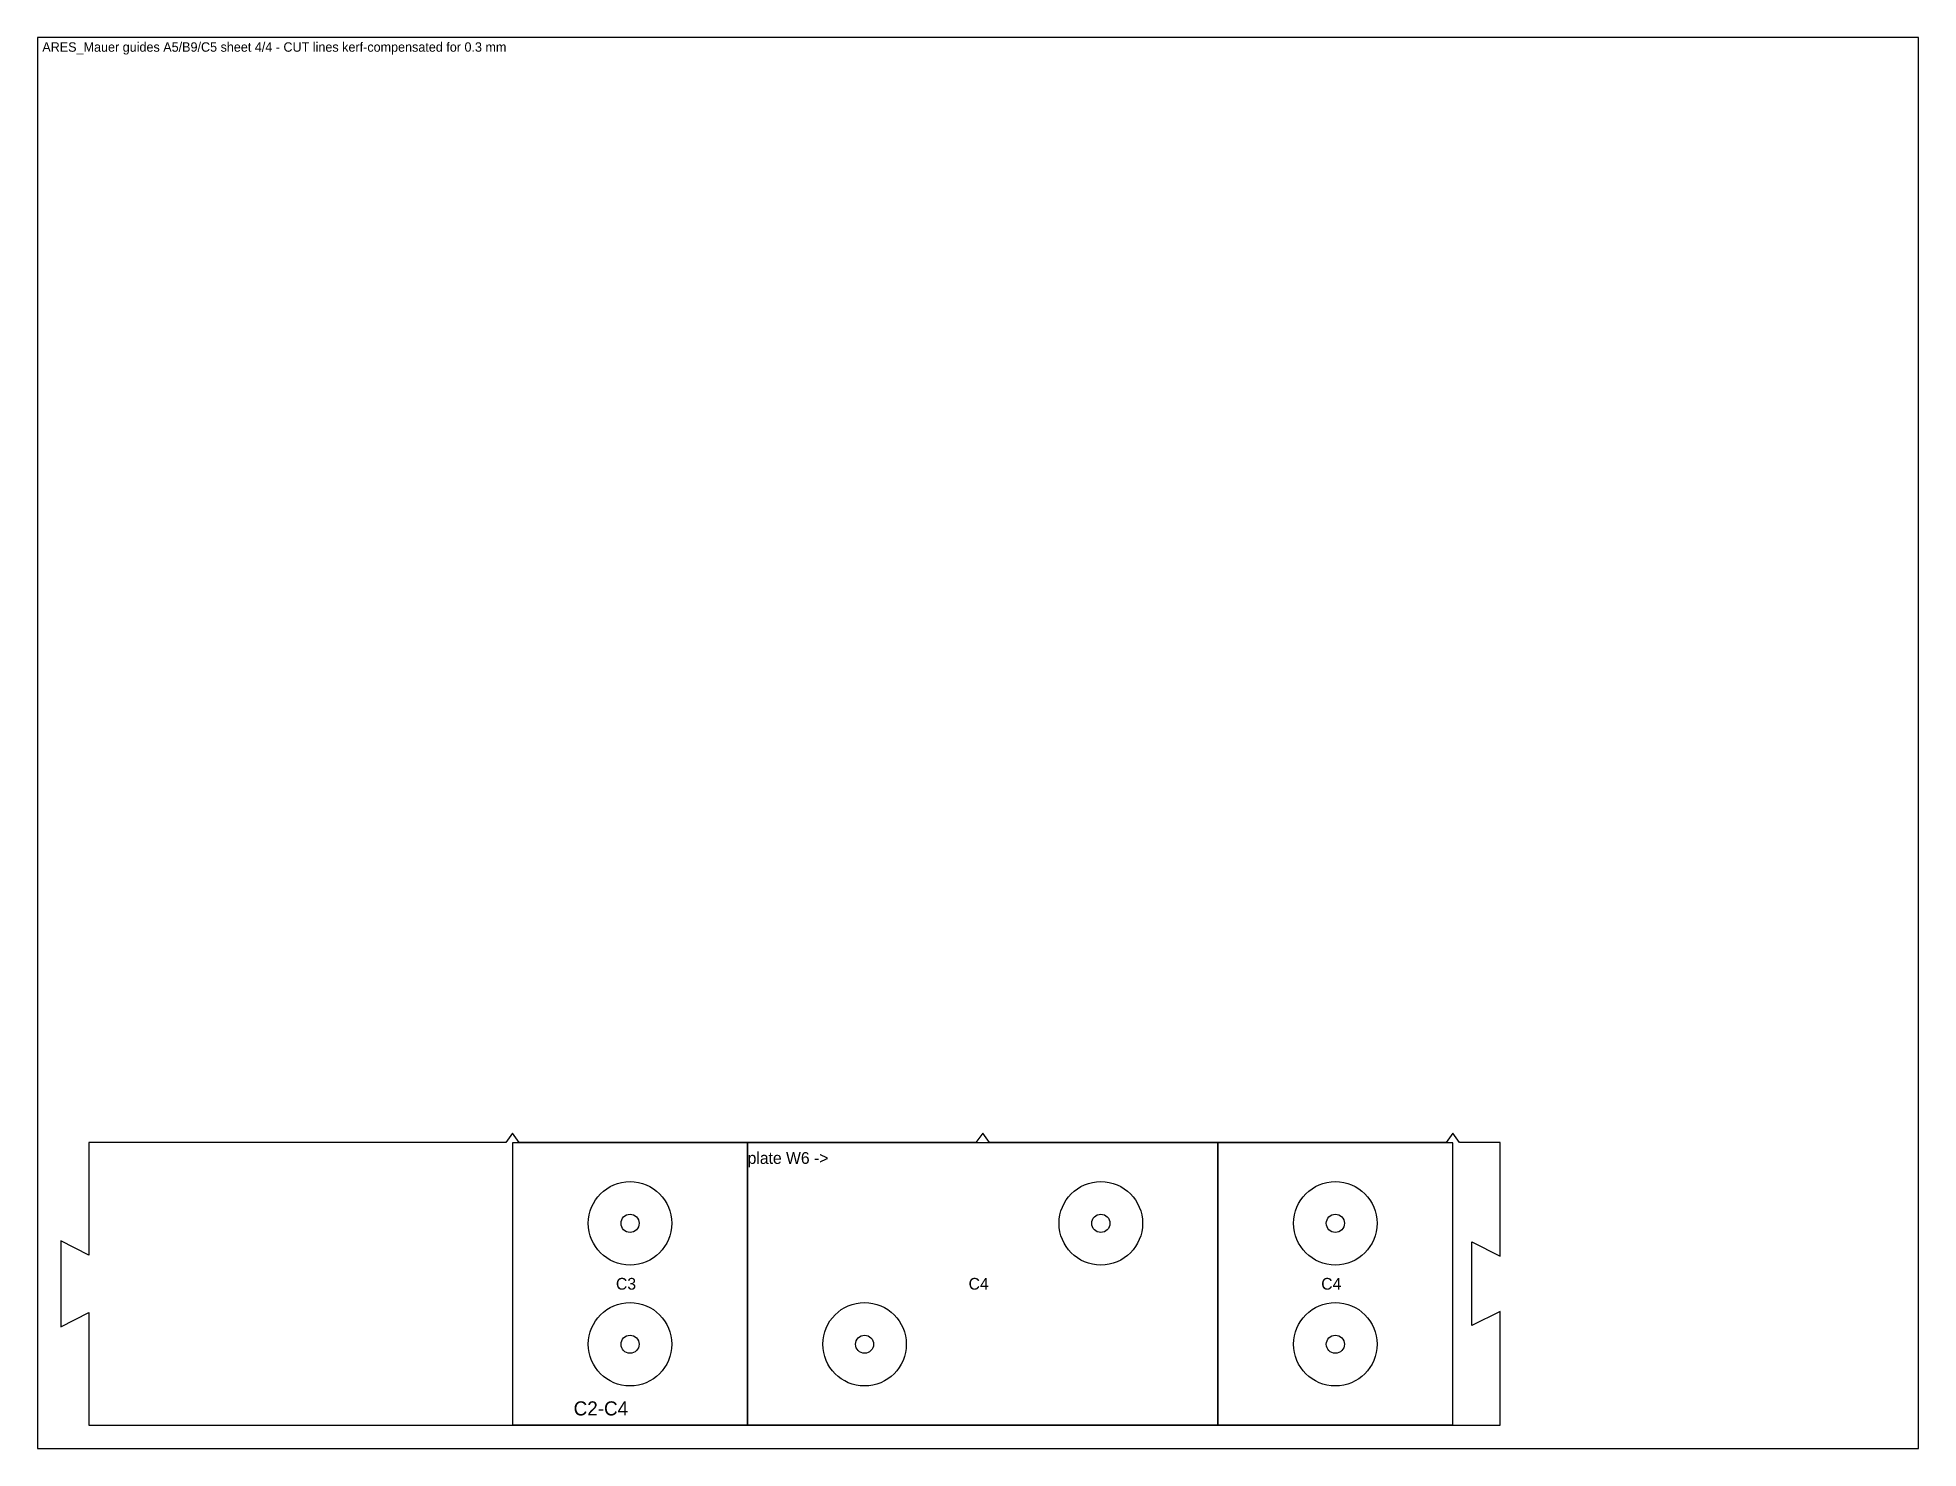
# Model space of a CAD drawing. Extents: x 0 to 800, y 0 to 600.
import ezdxf

# ---------------------------------------------------------------- set-up
doc = ezdxf.new("R2010")
doc.units = 0
for name, color, linetype in [('CUT', 1, 'CONTINUOUS'), ('ENGRAVE', 5, 'CONTINUOUS'), ('SHEET', 3, 'CONTINUOUS')]:
    doc.layers.add(name, color=color, linetype=linetype)

msp = doc.modelspace()

# ---------------------------------------------------------------- linework, layer by layer
at = {"layer": 'CUT', "color": 1}
for p, q in [((199.1242, 130.15), (21.85, 130.15)), ((21.85, 130.15), (21.85, 82.2427)), ((202, 134.0529), (199.1242, 130.15)), ((204.8758, 130.15), (202, 134.0529)), ((399.1242, 130.15), (204.8758, 130.15)), ((402, 134.0529), (399.1242, 130.15)), ((404.8758, 130.15), (402, 134.0529)), ((599.1242, 130.15), (404.8758, 130.15)), ((602, 134.0529), (599.1242, 130.15)), ((604.8758, 130.15), (602, 134.0529)), ((622.15, 130.15), (604.8758, 130.15)), ((622.15, 81.8077), (622.15, 130.15)), ((21.85, 82.2427), (9.85, 88.2427)), ((9.85, 88.2427), (9.85, 51.7573)), ((610.1, 52.1923), (610.1, 87.8077)), ((610.1, 87.8077), (622.15, 81.8077)), ((9.85, 51.7573), (21.85, 57.7573)), ((21.85, 57.7573), (21.85, 9.85)), ((622.15, 58.1923), (610.1, 52.1923)), ((622.15, 9.85), (622.15, 58.1923)), ((21.85, 9.85), (622.15, 9.85))]:
    msp.add_line(p, q, dxfattribs=at)
for centre in [(252, 95.714), (452.25, 95.714), (552, 95.714), (252, 44.286), (351.75, 44.286), (552, 44.286)]:
    msp.add_circle(centre, 3.85, dxfattribs=at)
at = {"layer": 'ENGRAVE', "color": 5}
for p, q in [((302, 130), (202, 130)), ((202, 130), (202, 10)), ((302, 10), (302, 130)), ((502, 130), (302, 130)), ((302, 130), (302, 10)), ((502, 10), (502, 130)), ((602, 130), (502, 130)), ((502, 130), (502, 10)), ((602, 10), (602, 130)), ((202, 10), (302, 10)), ((302, 10), (502, 10)), ((502, 10), (602, 10))]:
    msp.add_line(p, q, dxfattribs=at)
for centre in [(252, 95.714), (452.25, 95.714), (552, 95.714), (252, 44.286), (351.75, 44.286), (552, 44.286)]:
    msp.add_circle(centre, 17.75, dxfattribs=at)
at = {"layer": 'SHEET', "color": 3}
for p, q in [((800, 600), (0, 600)), ((0, 600), (0, 0)), ((800, 0), (800, 600)), ((0, 0), (800, 0))]:
    msp.add_line(p, q, dxfattribs=at)

# ---------------------------------------------------------------- texts
at = {"layer": 'ENGRAVE', "color": 5}
for s, height, p in [('plate W6 ->', 5, (302, 121)), ('C3', 5, (246, 67.5)), ('C4', 5, (396, 67.5)), ('C4', 5, (546, 67.5)), ('C2-C4', 6, (228, 14))]:
    msp.add_text(s, height=height, dxfattribs=at).set_placement(p)
at = {"layer": 'SHEET', "color": 3}
msp.add_text('ARES_Mauer guides A5/B9/C5 sheet 4/4 - CUT lines kerf-compensated for 0.3 mm', height=4, dxfattribs=at).set_placement((2, 594))

doc.saveas('drawing.dxf')
